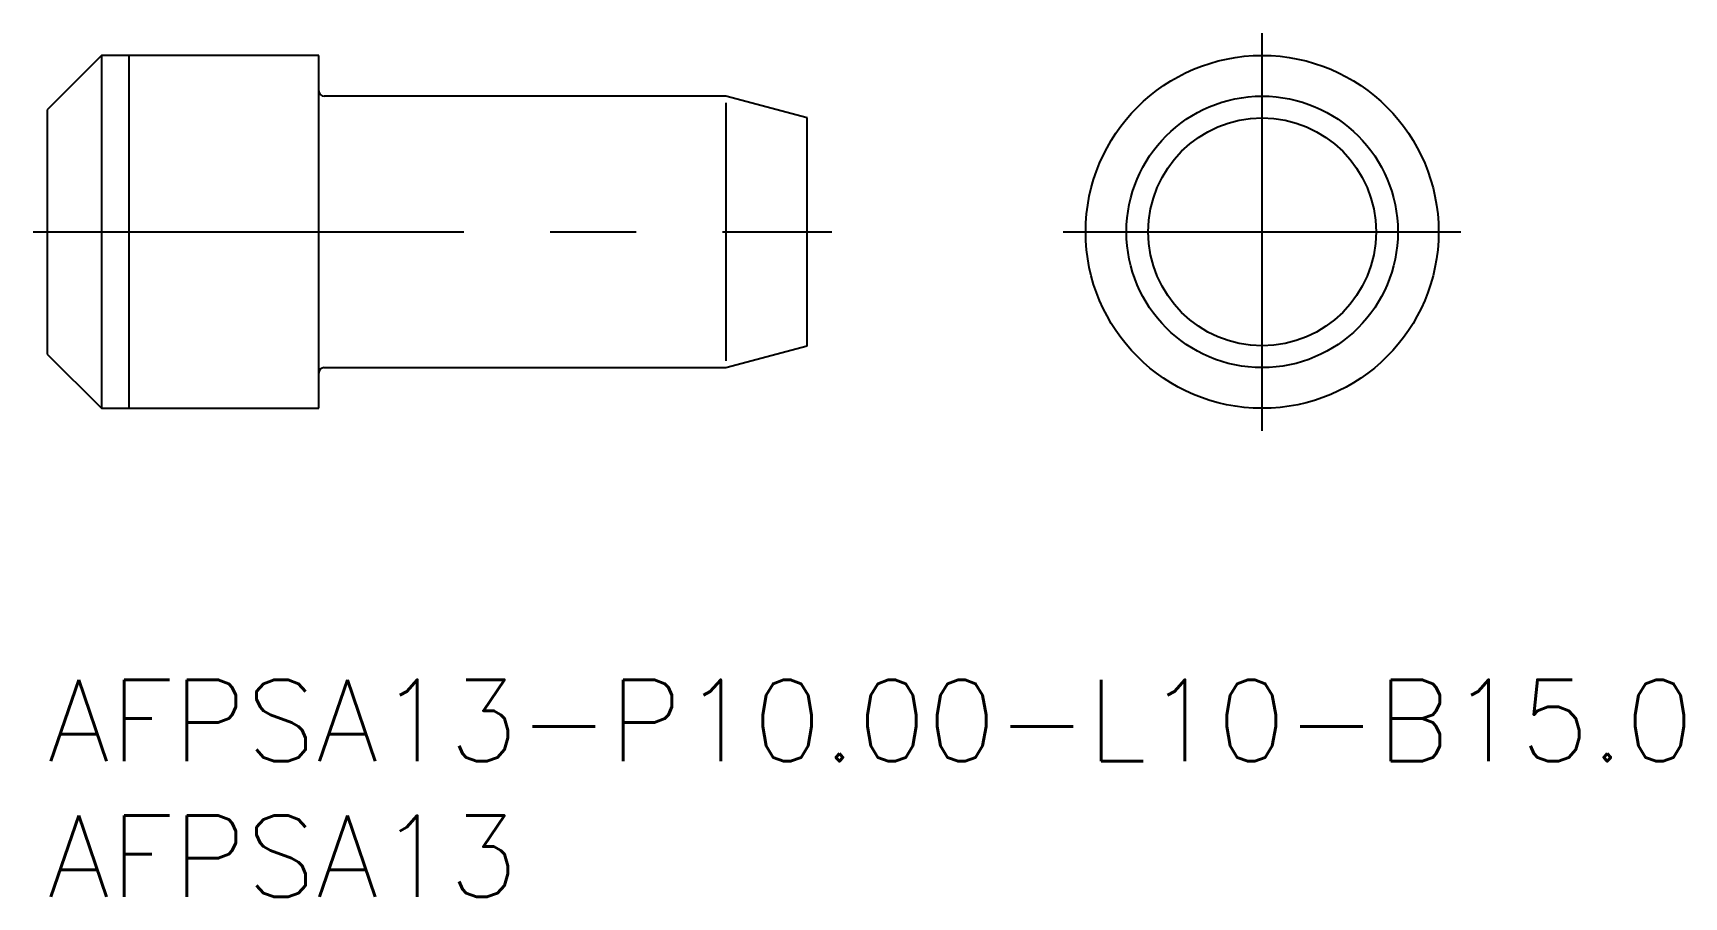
# Model space of a CAD drawing. Extents: x -0.5 to 60.3, y -8 to 23.8.
import ezdxf

# ---------------------------------------------------------------- set-up
doc = ezdxf.new("R2010")
doc.units = 0
doc.header["$LTSCALE"] = 0.5
doc.linetypes.add('CENTER', pattern=[50.8, 31.75, -6.35, 6.35, -6.35])
for name, color, linetype in [('MSM_CENTER', 1, 'CENTER'), ('MSM_CONTINUOUS', 7, 'CONTINUOUS'), ('MSM_NARROW', 5, 'CONTINUOUS'), ('MSM_PART_NUMBER', 7, 'CONTINUOUS')]:
    doc.layers.add(name, color=color, linetype=linetype)
doc.styles.get("Standard").update_dxf_attribs({"font": 'txt.shx', "height": 1.5, "bigfont": 'bigfont.shx'})

# ---------------------------------------------------------------- blocks, each defined once
blk = doc.blocks.new('*U14')
at = {"layer": 'MSM_PART_NUMBER'}
blk.add_text('AFPSA13-P10.00-L10-B15.0', height=3, dxfattribs=at).set_placement((0, -3))
blk = doc.blocks.new('*U15')
at = {"layer": 'MSM_PART_NUMBER'}
blk.add_text('AFPSA13', height=3, dxfattribs=at).set_placement((0, -8))

msp = doc.modelspace()

# ---------------------------------------------------------------- linework, layer by layer
at = {"layer": 'MSM_CENTER'}
for p, q in [((44.759, 9.175), (44.759, 23.825)), ((-0.525, 16.5), (28.9, 16.5)), ((37.434, 16.5), (52.084, 16.5))]:
    msp.add_line(p, q, dxfattribs=at)
at = {"layer": 'MSM_CONTINUOUS'}
for p, q in [((2, 23), (0, 21)), ((10, 23), (2, 23)), ((2, 23), (2, 10)), ((10, 10), (10, 23)), ((25, 21.5), (10.2, 21.5)), ((28, 20.696), (25, 21.5)), ((0, 21), (0, 12)), ((28, 12.304), (28, 20.696)), ((25, 11.5), (28, 12.304)), ((0, 12), (2, 10)), ((10.2, 11.5), (25, 11.5)), ((2, 10), (10, 10))]:
    msp.add_line(p, q, dxfattribs=at)
for radius in [6.5, 5, 4.196]:
    msp.add_circle((44.759, 16.5), radius, dxfattribs=at)
for centre, start, end in [((10.2, 21.7), 180, 270), ((10.2, 11.3), 90, 180)]:
    msp.add_arc(centre, 0.2, start, end, dxfattribs=at)
at = {"layer": 'MSM_NARROW'}
for p, q in [((3, 23), (3, 10)), ((25, 21.25), (25, 11.75))]:
    msp.add_line(p, q, dxfattribs=at)

# ---------------------------------------------------------------- block references
at = {"layer": 'MSM_CONTINUOUS'}
for name in ['*U14', '*U15']:
    msp.add_blockref(name, (0, 0), dxfattribs=at)

doc.saveas('drawing.dxf')
